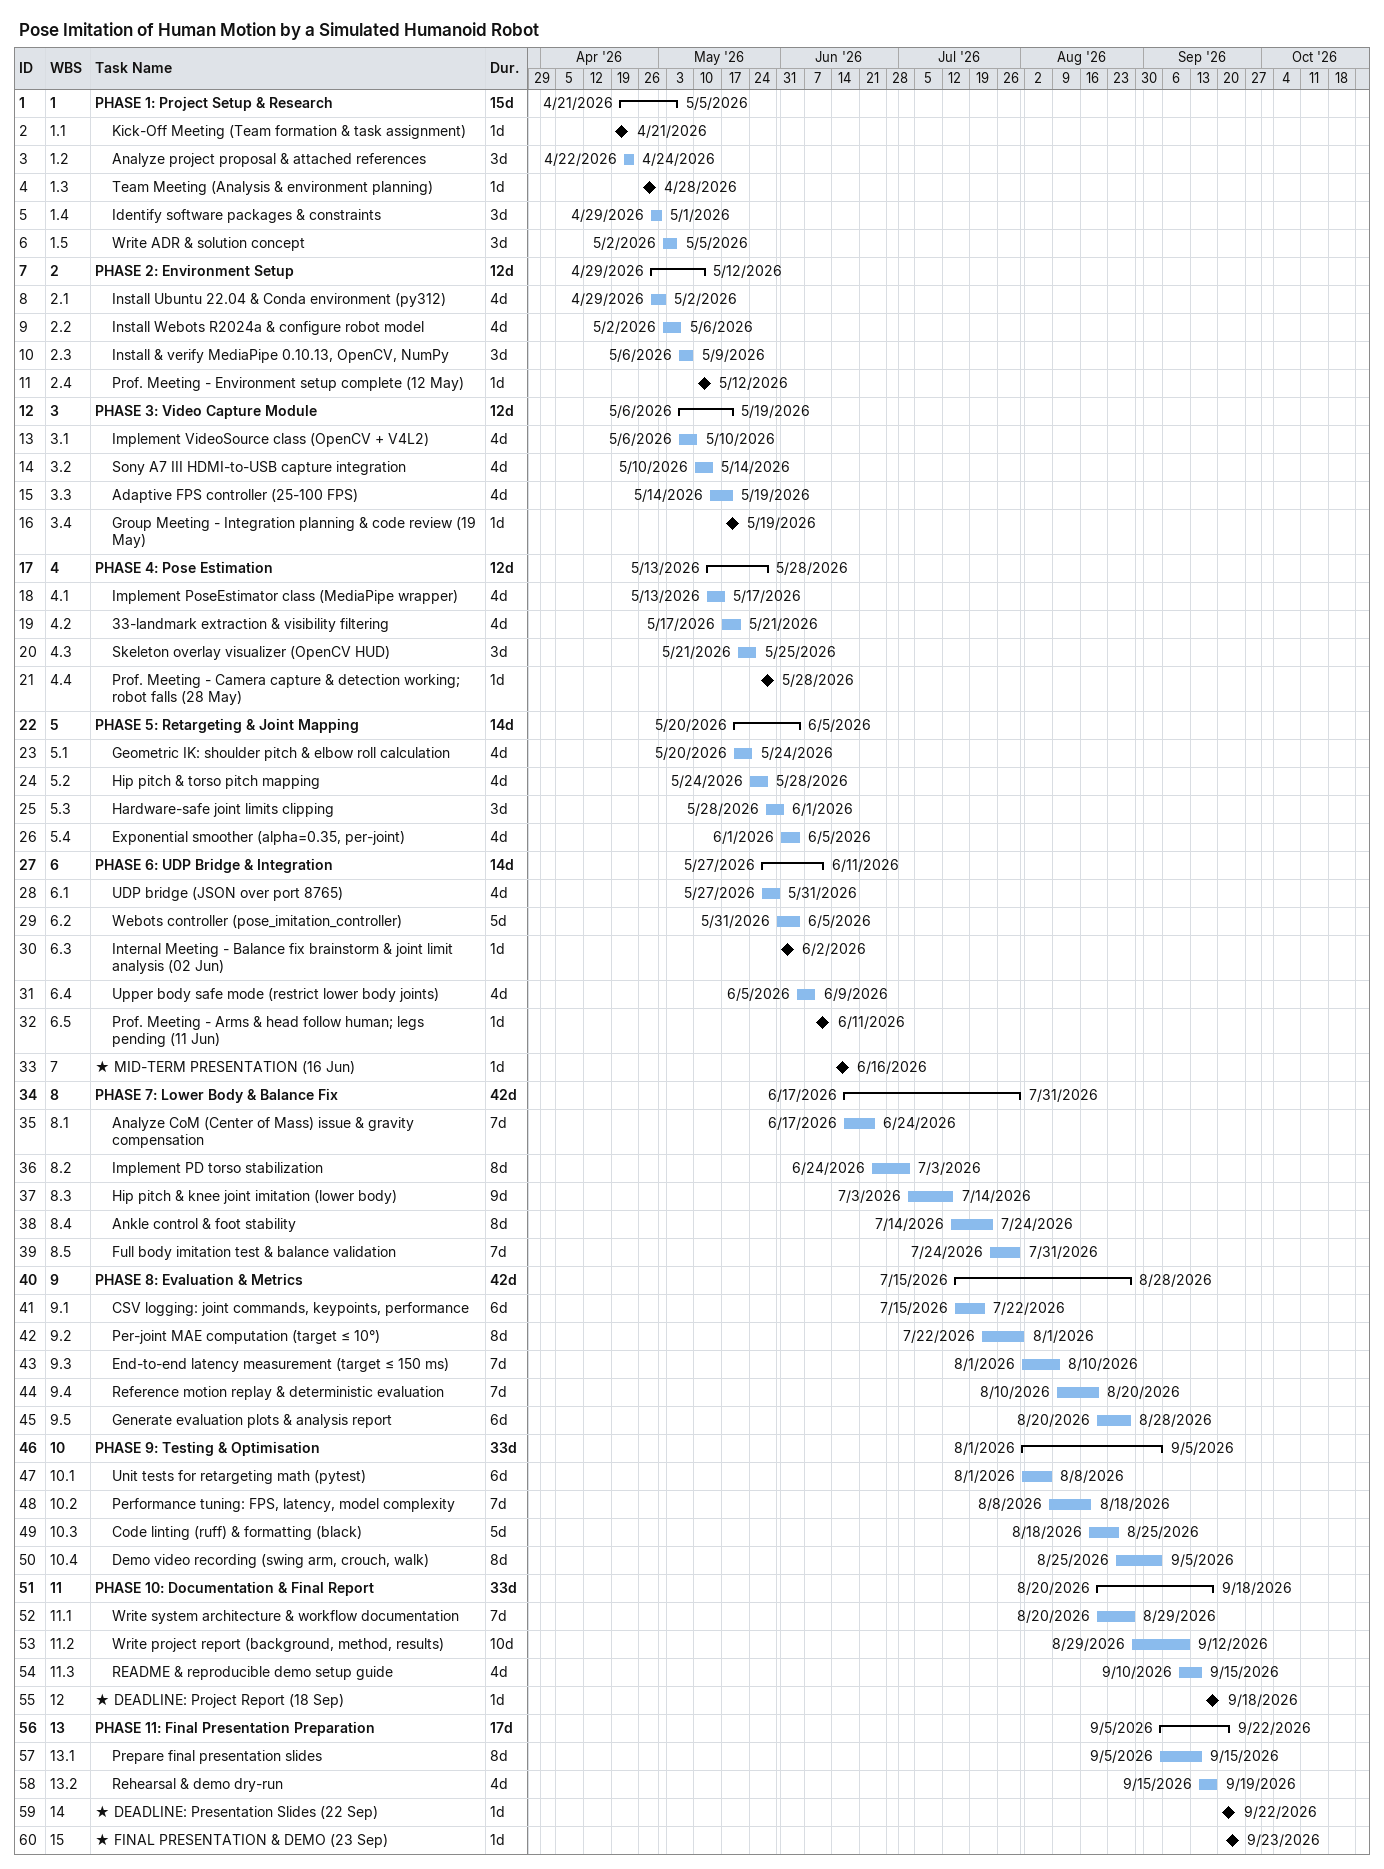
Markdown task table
Pose Imitation of Human Motion by a Simulated Humanoid Robot

| ID | WBS | Task | Duration | Start | Finish |
|---|---|---|---|---|---|
| 1 | 1 | **PHASE 1: Project Setup & Research** | 15d | 2026-04-21 | 2026-05-05 |
| 2 | 1.1 | Kick-Off Meeting (Team formation & task assignment) | 1d | 2026-04-21 | 2026-04-21 |
| 3 | 1.2 | Analyze project proposal & attached references | 3d | 2026-04-22 | 2026-04-24 |
| 4 | 1.3 | Team Meeting (Analysis & environment planning) | 1d | 2026-04-28 | 2026-04-28 |
| 5 | 1.4 | Identify software packages & constraints | 3d | 2026-04-29 | 2026-05-01 |
| 6 | 1.5 | Write ADR & solution concept | 3d | 2026-05-02 | 2026-05-05 |
| 7 | 2 | **PHASE 2: Environment Setup** | 12d | 2026-04-29 | 2026-05-12 |
| 8 | 2.1 | Install Ubuntu 22.04 & Conda environment (py312) | 4d | 2026-04-29 | 2026-05-02 |
| 9 | 2.2 | Install Webots R2024a & configure robot model | 4d | 2026-05-02 | 2026-05-06 |
| 10 | 2.3 | Install & verify MediaPipe 0.10.13, OpenCV, NumPy | 3d | 2026-05-06 | 2026-05-09 |
| 11 | 2.4 | Prof. Meeting - Environment setup complete (12 May) | 1d | 2026-05-12 | 2026-05-12 |
| 12 | 3 | **PHASE 3: Video Capture Module** | 12d | 2026-05-06 | 2026-05-19 |
| 13 | 3.1 | Implement VideoSource class (OpenCV + V4L2) | 4d | 2026-05-06 | 2026-05-10 |
| 14 | 3.2 | Sony A7 III HDMI-to-USB capture integration | 4d | 2026-05-10 | 2026-05-14 |
| 15 | 3.3 | Adaptive FPS controller (25-100 FPS) | 4d | 2026-05-14 | 2026-05-19 |
| 16 | 3.4 | Group Meeting - Integration planning & code review (19 May) | 1d | 2026-05-19 | 2026-05-19 |
| 17 | 4 | **PHASE 4: Pose Estimation** | 12d | 2026-05-13 | 2026-05-28 |
| 18 | 4.1 | Implement PoseEstimator class (MediaPipe wrapper) | 4d | 2026-05-13 | 2026-05-17 |
| 19 | 4.2 | 33-landmark extraction & visibility filtering | 4d | 2026-05-17 | 2026-05-21 |
| 20 | 4.3 | Skeleton overlay visualizer (OpenCV HUD) | 3d | 2026-05-21 | 2026-05-25 |
| 21 | 4.4 | Prof. Meeting - Camera capture & detection working; robot falls (28 May) | 1d | 2026-05-28 | 2026-05-28 |
| 22 | 5 | **PHASE 5: Retargeting & Joint Mapping** | 14d | 2026-05-20 | 2026-06-05 |
| 23 | 5.1 | Geometric IK: shoulder pitch & elbow roll calculation | 4d | 2026-05-20 | 2026-05-24 |
| 24 | 5.2 | Hip pitch & torso pitch mapping | 4d | 2026-05-24 | 2026-05-28 |
| 25 | 5.3 | Hardware-safe joint limits clipping | 3d | 2026-05-28 | 2026-06-01 |
| 26 | 5.4 | Exponential smoother (alpha=0.35, per-joint) | 4d | 2026-06-01 | 2026-06-05 |
| 27 | 6 | **PHASE 6: UDP Bridge & Integration** | 14d | 2026-05-27 | 2026-06-11 |
| 28 | 6.1 | UDP bridge (JSON over port 8765) | 4d | 2026-05-27 | 2026-05-31 |
| 29 | 6.2 | Webots controller (pose_imitation_controller) | 5d | 2026-05-31 | 2026-06-05 |
| 30 | 6.3 | Internal Meeting - Balance fix brainstorm & joint limit analysis (02 Jun) | 1d | 2026-06-02 | 2026-06-02 |
| 31 | 6.4 | Upper body safe mode (restrict lower body joints) | 4d | 2026-06-05 | 2026-06-09 |
| 32 | 6.5 | Prof. Meeting - Arms & head follow human; legs pending (11 Jun) | 1d | 2026-06-11 | 2026-06-11 |
| 33 | 7 | ★ MID-TERM PRESENTATION (16 Jun) | 1d | 2026-06-16 | 2026-06-16 |
| 34 | 8 | **PHASE 7: Lower Body & Balance Fix** | 42d | 2026-06-17 | 2026-07-31 |
| 35 | 8.1 | Analyze CoM (Center of Mass) issue & gravity compensation | 7d | 2026-06-17 | 2026-06-24 |
| 36 | 8.2 | Implement PD torso stabilization | 8d | 2026-06-24 | 2026-07-03 |
| 37 | 8.3 | Hip pitch & knee joint imitation (lower body) | 9d | 2026-07-03 | 2026-07-14 |
| 38 | 8.4 | Ankle control & foot stability | 8d | 2026-07-14 | 2026-07-24 |
| 39 | 8.5 | Full body imitation test & balance validation | 7d | 2026-07-24 | 2026-07-31 |
| 40 | 9 | **PHASE 8: Evaluation & Metrics** | 42d | 2026-07-15 | 2026-08-28 |
| 41 | 9.1 | CSV logging: joint commands, keypoints, performance | 6d | 2026-07-15 | 2026-07-22 |
| 42 | 9.2 | Per-joint MAE computation (target ≤ 10°) | 8d | 2026-07-22 | 2026-08-01 |
| 43 | 9.3 | End-to-end latency measurement (target ≤ 150 ms) | 7d | 2026-08-01 | 2026-08-10 |
| 44 | 9.4 | Reference motion replay & deterministic evaluation | 7d | 2026-08-10 | 2026-08-20 |
| 45 | 9.5 | Generate evaluation plots & analysis report | 6d | 2026-08-20 | 2026-08-28 |
| 46 | 10 | **PHASE 9: Testing & Optimisation** | 33d | 2026-08-01 | 2026-09-05 |
| 47 | 10.1 | Unit tests for retargeting math (pytest) | 6d | 2026-08-01 | 2026-08-08 |
| 48 | 10.2 | Performance tuning: FPS, latency, model complexity | 7d | 2026-08-08 | 2026-08-18 |
| 49 | 10.3 | Code linting (ruff) & formatting (black) | 5d | 2026-08-18 | 2026-08-25 |
| 50 | 10.4 | Demo video recording (swing arm, crouch, walk) | 8d | 2026-08-25 | 2026-09-05 |
| 51 | 11 | **PHASE 10: Documentation & Final Report** | 33d | 2026-08-20 | 2026-09-18 |
| 52 | 11.1 | Write system architecture & workflow documentation | 7d | 2026-08-20 | 2026-08-29 |
| 53 | 11.2 | Write project report (background, method, results) | 10d | 2026-08-29 | 2026-09-12 |
| 54 | 11.3 | README & reproducible demo setup guide | 4d | 2026-09-10 | 2026-09-15 |
| 55 | 12 | ★ DEADLINE: Project Report (18 Sep) | 1d | 2026-09-18 | 2026-09-18 |
| 56 | 13 | **PHASE 11: Final Presentation Preparation** | 17d | 2026-09-05 | 2026-09-22 |
| 57 | 13.1 | Prepare final presentation slides | 8d | 2026-09-05 | 2026-09-15 |
| 58 | 13.2 | Rehearsal & demo dry-run | 4d | 2026-09-15 | 2026-09-19 |
| 59 | 14 | ★ DEADLINE: Presentation Slides (22 Sep) | 1d | 2026-09-22 | 2026-09-22 |
| 60 | 15 | ★ FINAL PRESENTATION & DEMO (23 Sep) | 1d | 2026-09-23 | 2026-09-23 |
